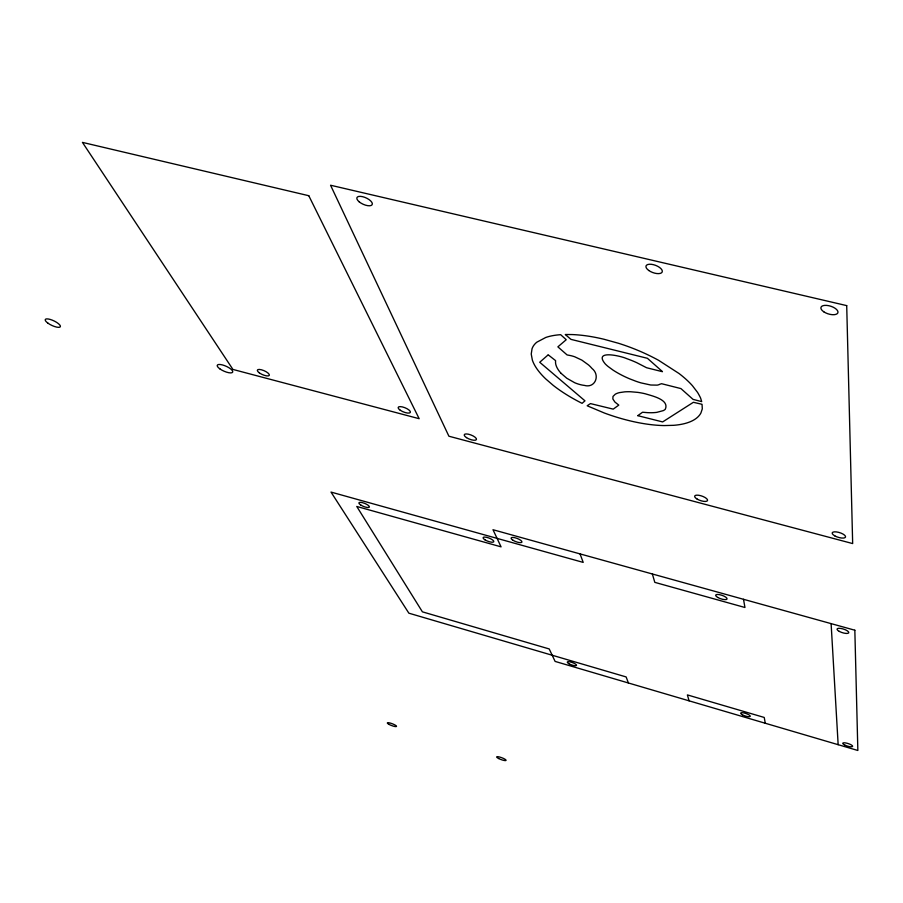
<?xml version="1.0" encoding="UTF-8"?>
<svg xmlns="http://www.w3.org/2000/svg" width="903" height="903" viewBox="0 0 903 903"><rect width="100%" height="100%" fill="white"/><g stroke="black" fill="none" stroke-linecap="round" stroke-linejoin="round"><path stroke-width="1.35" d="M548.2 354.834L555.401 360.478A2.099 0.813 21.1 0 1 555.593 360.794L555.605 360.873A49.18 19.177 20.5 0 0 557.095 367.803L557.998 369.372A41.865 16.299 20.6 0 0 561.192 373.424M547.839 355.139L539.723 362.261L584.975 400.842L582.085 403.336A91.192 35.635 20.3 0 1 553.189 385.344L545.807 378.978A89.453 34.935 20.3 0 1 532.33 360.004L531.235 354.032L532.048 348.727A86.97 33.975 20.3 0 1 536.788 342.214L545.751 337.474A87.805 34.325 20.3 0 1 560.661 334.686L566.17 339.652A1.592 0.643 21.1 0 1 566.091 339.844L557.873 346.854L567.084 354.924L570.561 355.601A14.053 5.508 20.9 0 1 574.861 356.843L581.927 360.162L588.53 364.947A37.576 14.572 21 0 1 591.973 368.447C600.495 375.038 595.303 388.617 584.286 385.378A14.403 5.553 20.8 0 1 580.821 384.757L579.218 384.339A14.629 5.632 20.8 0 1 574.68 382.714L566.779 378.244L561.203 373.424M565.504 334.505L572.231 334.561A89.578 35.003 20.3 0 1 589.354 336.311A92.682 36.165 20.3 0 1 603.78 339.201L618.51 343.287A89.42 34.946 20.3 0 1 653.49 357.611A95.052 37.046 20.3 0 1 658.614 360.32L678.988 373.481A88.144 34.461 20.3 0 1 692.466 385.75L697.567 392.421A162.867 62.702 21.1 0 1 700.57 397.997L701.699 401.621L693.052 399.374L680.918 388.583L661.572 383.707L659.754 384.283A14.809 5.881 19.9 0 1 657.113 385.129L650.758 385.017L641.074 382.906A39.089 15.678 20.1 0 1 636.107 381.314L629.628 378.82A51.877 20.938 20 0 1 624.786 376.653L623.205 375.885A47.283 19.042 20.1 0 1 615.699 371.776A48.548 19.561 20.1 0 1 612.956 370.049L608.08 366.494A33.467 13.398 20.2 0 1 605.168 363.841C593.192 349.427 620.846 355.917 626.784 358.66A46.211 18.184 20.2 0 1 636.717 362.656L646.04 367.453A2.348 0.937 20 0 0 646.819 367.792L661.639 371.494A8.217 3.319 19.8 0 0 662.023 371.584L662.463 371.686M637.936 415.707L662.644 421.927L693.38 402.298L701.597 404.194A6.637 2.596 19.1 0 1 702.049 404.33L702.297 408.867L700.92 412.976A90.785 35.465 20.3 0 1 694.102 419.805A90.086 35.183 20.3 0 1 673.683 425.313L664.123 425.573A89.25 34.845 20.3 0 1 633.827 421.724A91.158 35.623 20.3 0 1 604.367 413.021L587.164 405.774L590.472 403.596L613.227 409.138L618.781 405.108L614.887 402.027L612.855 398.957L612.99 396.44L615.293 394.193A38.908 14.854 19.8 0 1 619.424 392.624L624.763 391.846A50.828 19.335 19.7 0 1 630.61 391.755L637.755 392.376A38.547 14.741 19.8 0 1 645.126 393.753C651.989 395.886 669.665 399.566 665.285 409.285A33.625 13.003 20 0 1 663.242 410.639L656.763 412.366A47.024 18.241 20.2 0 1 647.327 412.637L642.936 412.265A1.693 0.643 19.8 0 0 642.451 412.31L637.755 415.662M565.323 334.539L570.854 339.28A1.693 0.677 21 0 0 571.328 339.46L647.417 358.299L662.238 371.415M580.031 553.9L583.214 562.4L331.017 492.079L408.867 613.182L626.129 676.934L628.398 682.973M652.372 573.992L654.799 582.356L744.952 607.493L743.508 599.299M689.091 700.83L687.375 694.904L764.243 717.456L765.259 723.235M831.11 623.634L838.153 744.682M846.709 305.62L330.543 185.228L448.904 436.217L852.669 543.572L846.709 305.62M308.781 195.714L82.444 142.392L232.929 369.44L419.161 418.699L308.781 195.714M854.836 630.215L492.993 529.722L501.063 546.846L356.764 506.459L422.401 611.839L549.216 648.952L555.097 661.414L857.85 750.483L854.836 630.215M359.191 201.832A8.375 3.51 24.5 0 0 372.115 204.721A8.375 3.51 24.5 0 0 362.487 196.651A8.375 3.51 24.5 0 0 359.191 201.832M466.479 437.616A6.569 2.224 21.6 0 0 476.445 439.569A6.569 2.224 21.6 0 0 468.172 434.14A6.569 2.224 21.6 0 0 466.479 437.616M648.794 270.494A8.635 3.872 20.3 0 0 662.192 271.995A8.635 3.872 20.3 0 0 651.379 264.308A8.635 3.872 20.3 0 0 648.794 270.494M697.172 499.099A6.795 2.37 19 0 0 707.534 500.533A6.795 2.37 19 0 0 698.662 495.262A6.795 2.37 19 0 0 697.172 499.099M823.773 311.795A8.895 4.041 17.5 0 0 837.837 312.912A8.895 4.041 17.5 0 0 826.685 305.395A8.895 4.041 17.5 0 0 823.773 311.795M834.801 535.874A6.976 2.449 17.4 0 0 845.524 537.082A6.976 2.449 17.4 0 0 836.313 531.901A6.976 2.449 17.4 0 0 834.801 535.874M844.677 744.998A5.181 1.321 17.7 0 0 852.601 746.442A5.181 1.321 17.7 0 0 845.818 742.955A5.181 1.321 17.7 0 0 844.677 744.998M839.316 631.423A6.152 1.896 17.5 0 0 848.752 632.789A6.152 1.896 17.5 0 0 840.659 628.409A6.152 1.896 17.5 0 0 839.316 631.423M742.447 714.815A5.068 1.298 18.6 0 0 750.224 716.384A5.068 1.298 18.6 0 0 743.733 712.885A5.068 1.298 18.6 0 0 742.447 714.815M717.829 597.493A6.005 1.84 18.7 0 0 727.017 599.039A6.005 1.84 18.7 0 0 719.24 594.603A6.005 1.84 18.7 0 0 717.829 597.493M569.059 663.784A4.899 1.242 19.9 0 0 576.486 665.432A4.899 1.242 19.9 0 0 570.165 661.899A4.899 1.242 19.9 0 0 569.059 663.784M512.949 540.242A5.802 1.75 20.7 0 0 521.866 542.195A5.802 1.75 20.7 0 0 514.665 537.669A5.802 1.75 20.7 0 0 512.949 540.242M259.375 372.894A6.524 2.122 23.7 0 0 269.263 375.411A6.524 2.122 23.7 0 0 261.385 369.767A6.524 2.122 23.7 0 0 259.375 372.894M400.21 410.21A6.603 2.235 22.3 0 0 410.323 412.49A6.603 2.235 22.3 0 0 402.286 406.892A6.603 2.235 22.3 0 0 400.21 410.21M219.982 368.955A8.432 2.686 24 0 0 232.647 372.194A8.432 2.686 24 0 0 222.33 364.902A8.432 2.686 24 0 0 219.982 368.955M47.983 323.195A8.375 2.506 25.4 0 0 60.343 326.739A8.375 2.506 25.4 0 0 50.06 319.391A8.375 2.506 25.4 0 0 47.983 323.195M360.771 505.037A5.632 1.625 22.1 0 0 369.327 507.136A5.632 1.625 22.1 0 0 362.351 502.632A5.632 1.625 22.1 0 0 360.771 505.037M485.024 539.87A5.711 1.693 20.9 0 0 493.738 541.789A5.711 1.693 20.9 0 0 486.57 537.319A5.711 1.693 20.9 0 0 485.024 539.87M389.148 724.454A4.933 0.971 20.9 0 0 396.507 726.441A4.933 0.971 20.9 0 0 390.096 723.021A4.933 0.971 20.9 0 0 389.148 724.454M498.614 758.52A5.012 0.993 20.3 0 0 506.064 760.394A5.012 0.993 20.3 0 0 499.449 756.985A5.012 0.993 20.3 0 0 498.614 758.52"/></g></svg>
